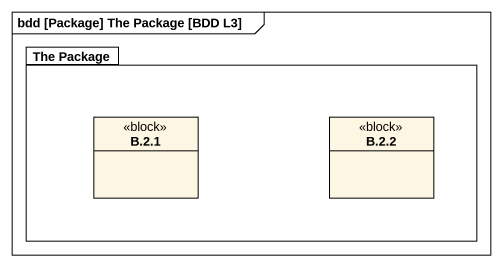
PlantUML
@startuml
mainframe bdd [Package] The Package [BDD L3]
hide circle
hide empty members
package "The Package" as The_Package {
  class "B.2.1" as B_2_1 <<block>>
  class "B.2.2" as B_2_2 <<block>>
}
@enduml
